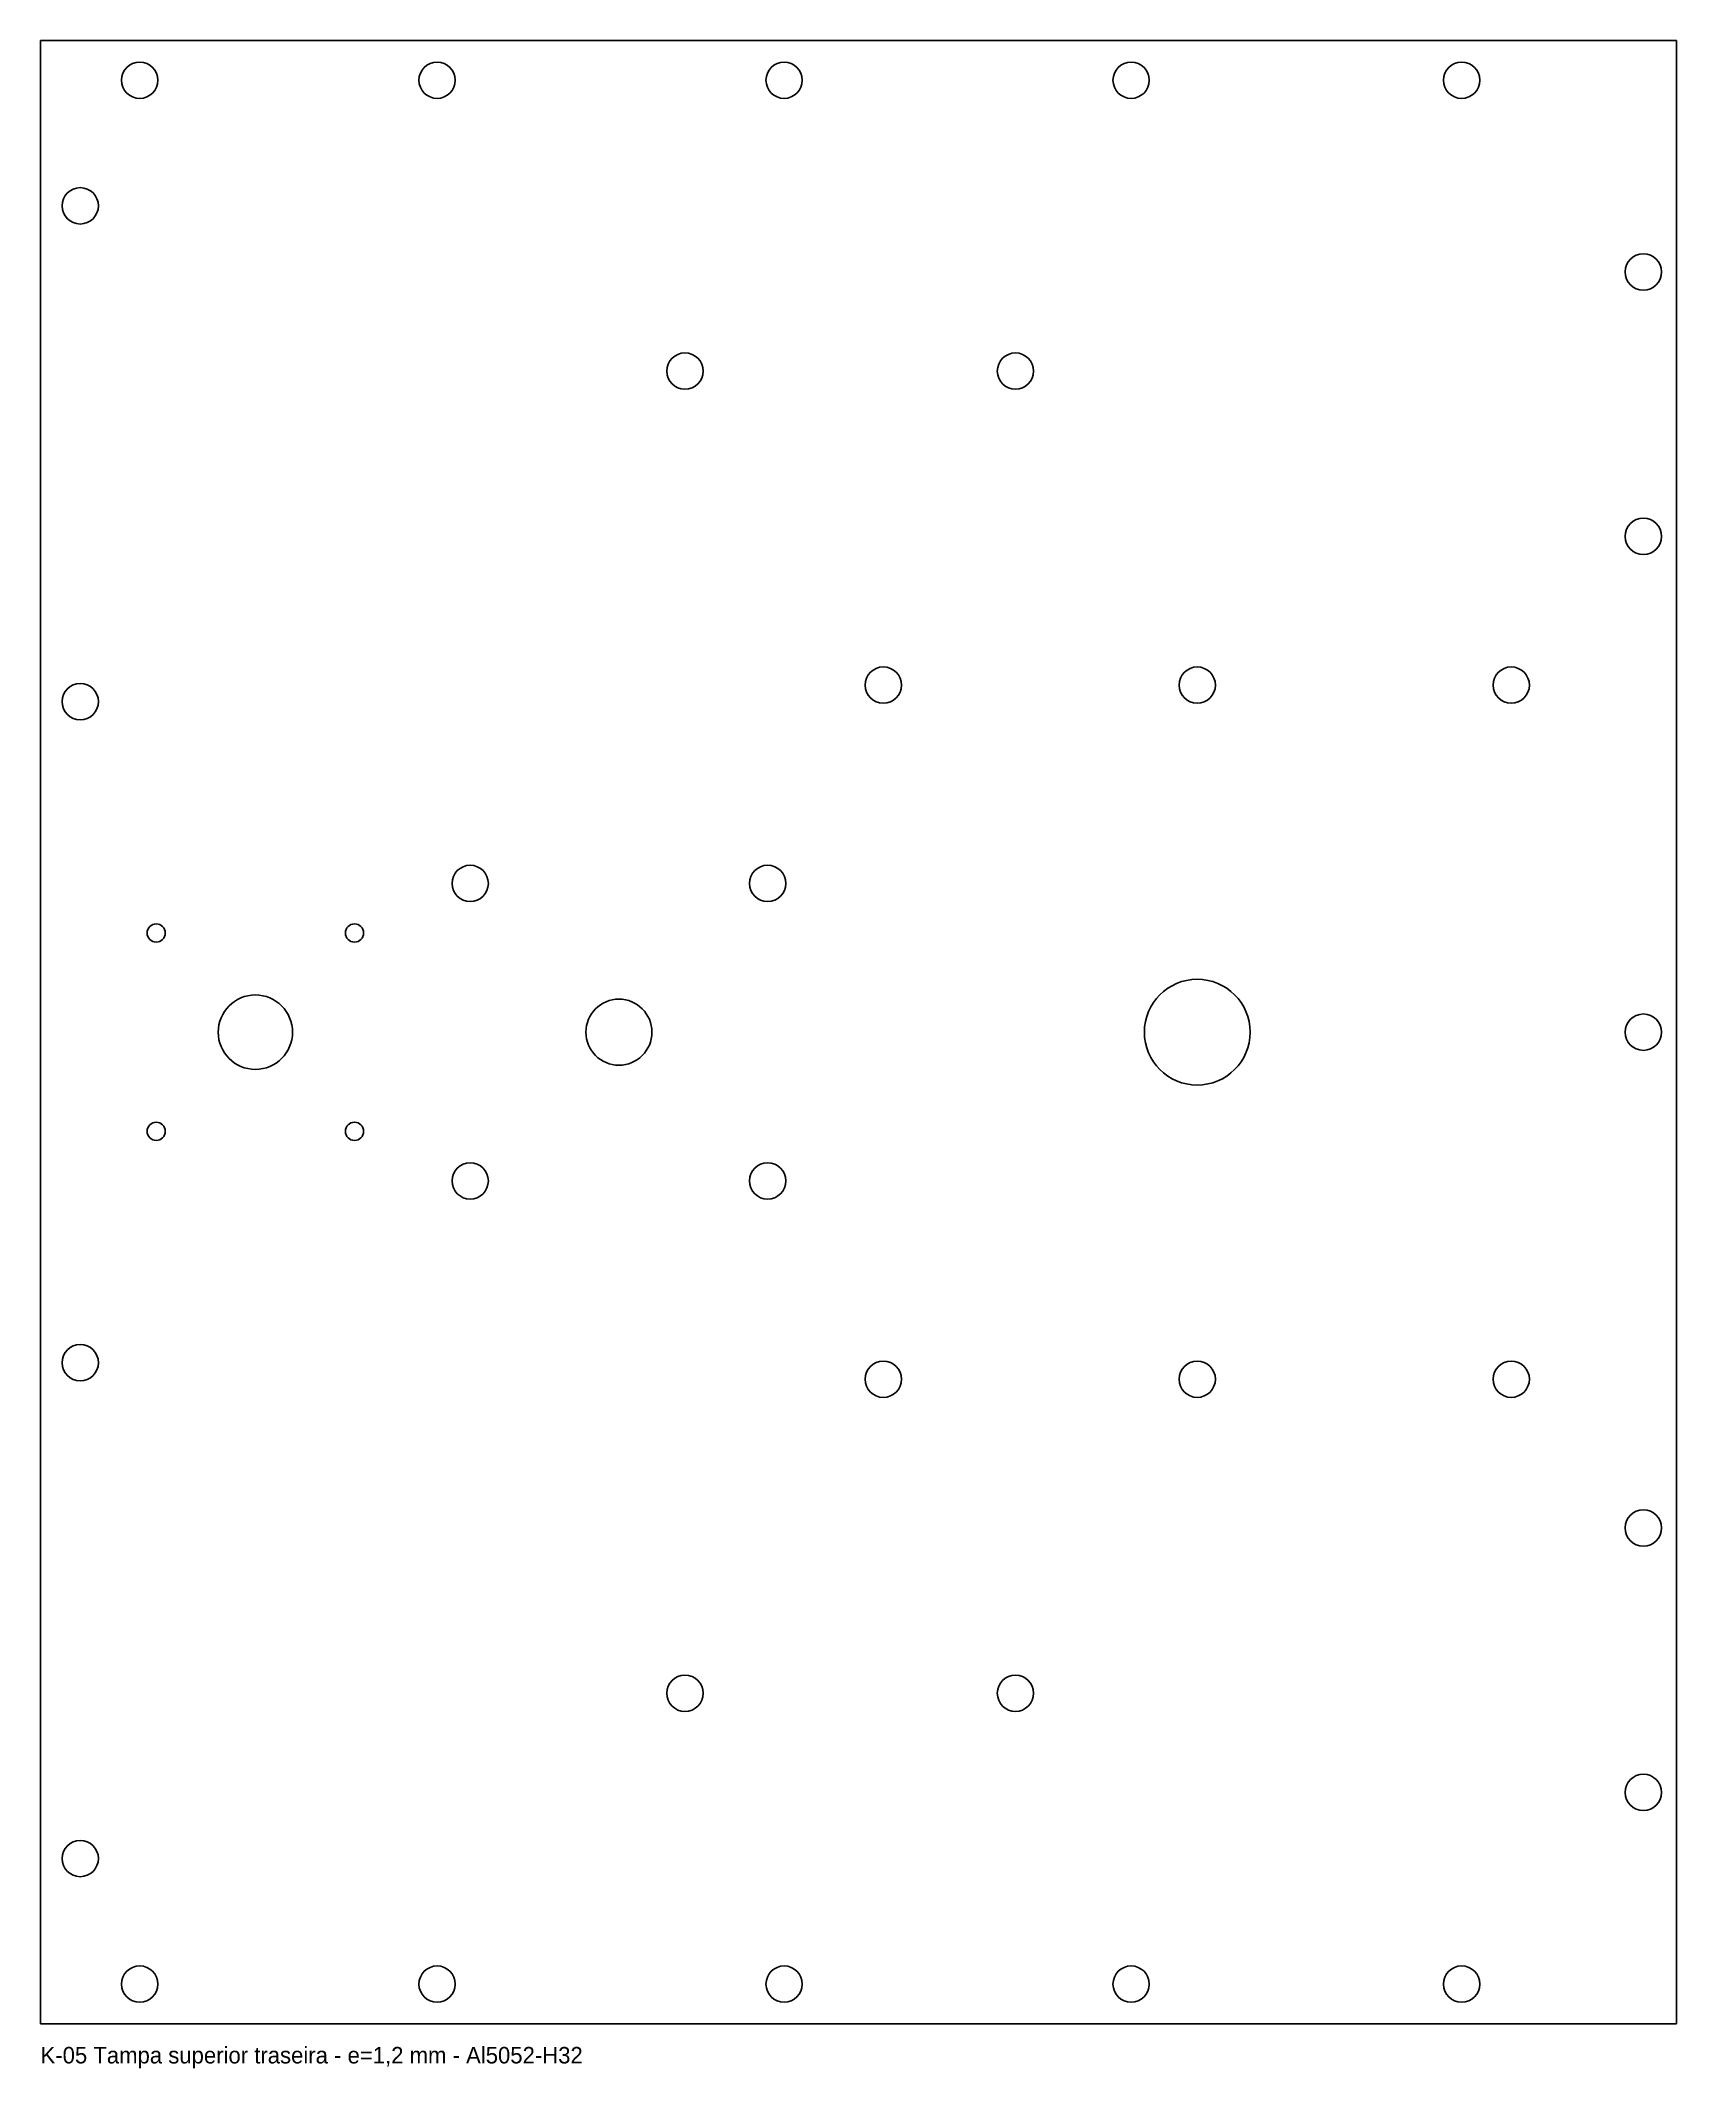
# Model space of a CAD drawing. Header units: millimetres. Extents: x 0 to 495, y -14 to 600.
import ezdxf

# ---------------------------------------------------------------- set-up
doc = ezdxf.new("R2010")
doc.units = ezdxf.units.MM

msp = doc.modelspace()

# ---------------------------------------------------------------- linework, layer by layer
at = {"layer": 'CORTE'}
msp.add_lwpolyline([(0, 0), (495, 0), (495, 600), (0, 600)], close=True, dxfattribs=at)
at = {"layer": 'FUROS'}
for centre, radius in [((30, 588), 5.5), ((120, 588), 5.5), ((225, 588), 5.5), ((330, 588), 5.5), ((430, 588), 5.5), ((12, 550), 5.5), ((485, 530), 5.5), ((195, 500), 5.5), ((295, 500), 5.5), ((485, 450), 5.5), ((12, 400), 5.5), ((255, 405), 5.5), ((350, 405), 5.5), ((445, 405), 5.5), ((130, 345), 5.5), ((220, 345), 5.5), ((35, 330), 2.75), ((95, 330), 2.75), ((350, 300), 16), ((65, 300), 11.25), ((175, 300), 10), ((485, 300), 5.5), ((35, 270), 2.75), ((95, 270), 2.75), ((130, 255), 5.5), ((220, 255), 5.5), ((12, 200), 5.5), ((255, 195), 5.5), ((350, 195), 5.5), ((445, 195), 5.5), ((485, 150), 5.5), ((195, 100), 5.5), ((295, 100), 5.5), ((485, 70), 5.5), ((12, 50), 5.5), ((30, 12), 5.5), ((120, 12), 5.5), ((225, 12), 5.5), ((330, 12), 5.5), ((430, 12), 5.5)]:
    msp.add_circle(centre, radius, dxfattribs=at)

# ---------------------------------------------------------------- texts
at = {"layer": 'GRAVAR-NAO'}
msp.add_text('K-05 Tampa superior traseira - e=1,2 mm - Al5052-H32', height=5, dxfattribs=at).set_placement((0, -12))

doc.saveas('drawing.dxf')
